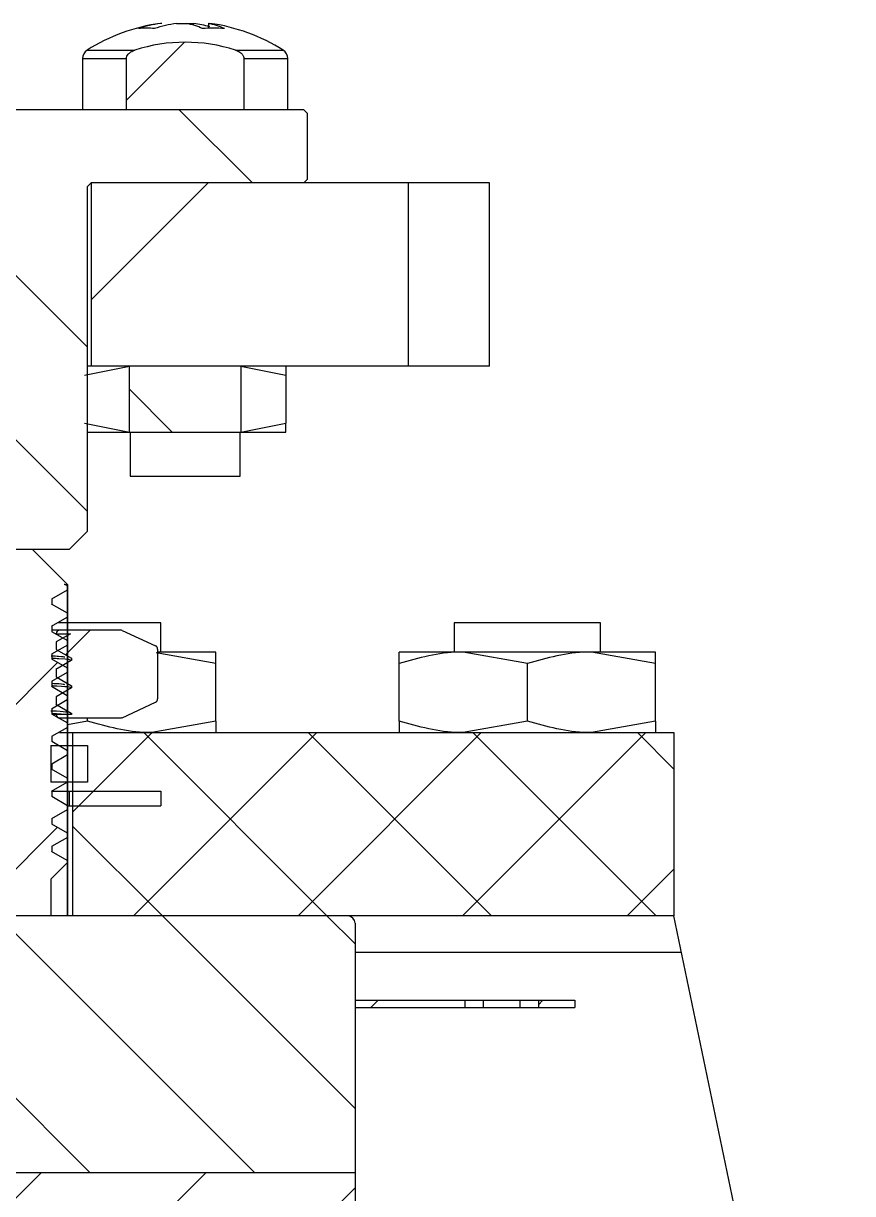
# Model space of a CAD drawing. Header units: millimetres. Extents: x 16604 to 36223, y 4309 to 8014.
# Drawn here: x 19410.66 to 19433.28, y 5137.41 to 5169.35 of the extents above; entities that cross this region are included whole.
import ezdxf

# ---------------------------------------------------------------- set-up
doc = ezdxf.new("R2010")
doc.units = ezdxf.units.MM
doc.layers.get('0').update_dxf_attribs({"lineweight": 35})
doc.layers.add('AM_8', color=1, linetype='Continuous', lineweight=35)
pattern_1 = [(45, (19173.8327, 5017.4174), (-2.245064, 2.245064), [])]
pattern_2 = [(135, (19173.8327, 5017.4174), (-2.245064, -2.245064), [])]

msp = doc.modelspace()

# ---------------------------------------------------------------- hatches: boundary and pattern name
at = {"linetype": 'Continuous', "lineweight": 18}
h = msp.add_hatch(dxfattribs=at)
h.set_pattern_fill('ANSI31', style=0)
h.set_pattern_definition(pattern_1)
edge = h.paths.add_edge_path(flags=0)
edge.add_line((19413.471, 5168.39), (19413.471, 5166.993))
edge.add_line((19413.471, 5166.993), (19416.674, 5166.993))
edge.add_line((19416.674, 5166.993), (19416.674, 5168.39))
edge.add_spline(control_points=[(19416.674, 5168.39), (19416.674, 5168.407), (19416.671, 5168.424), (19416.665, 5168.441), (19416.657, 5168.466), (19416.642, 5168.489), (19416.625, 5168.509), (19416.607, 5168.529), (19416.587, 5168.546), (19416.565, 5168.56), (19416.528, 5168.585), (19416.485, 5168.604), (19416.443, 5168.618)], knot_values=[0, 0, 0, 0, 0.000052, 0.000052, 0.000052, 0.000132, 0.000132, 0.000132, 0.000211, 0.000211, 0.000211, 0.000347, 0.000347, 0.000347, 0.000347], weights=[1, 1, 1, 1, 1, 1, 1, 1, 1, 1, 1, 1, 1], degree=3, periodic=0)
edge.add_arc((19415.072, 5164.393), 4.441, 72.0284, 107.9716)
edge.add_spline(control_points=[(19413.702, 5168.618), (19413.663, 5168.605), (19413.625, 5168.589), (19413.59, 5168.567), (19413.563, 5168.55), (19413.537, 5168.529), (19413.516, 5168.505), (19413.503, 5168.489), (19413.491, 5168.471), (19413.483, 5168.451), (19413.475, 5168.432), (19413.471, 5168.411), (19413.471, 5168.39)], knot_values=[0.000001, 0.000001, 0.000001, 0.000001, 0.000123, 0.000123, 0.000123, 0.00022, 0.00022, 0.00022, 0.000283, 0.000283, 0.000283, 0.000346, 0.000346, 0.000346, 0.000346], weights=[1, 1, 1, 1, 1, 1, 1, 1, 1, 1, 1, 1, 1], degree=3, periodic=0)
h = msp.add_hatch(dxfattribs=at)
h.set_pattern_fill('ANSI32', angle=90, style=0)
h.set_pattern_definition([(135, (19173.833, 5017.417), (-6.7352, -6.7352), []), (135, (19173.833, 5021.9075), (-6.7352, -6.7352), [])])
h.paths.add_polyline_path([(19411.909, 5154.993), (19412.409, 5155.493), (19412.409, 5164.893), (19412.509, 5164.993), (19418.309, 5164.993), (19418.409, 5165.093), (19418.409, 5166.893), (19418.309, 5166.993), (19410.409, 5166.993), (19410.409, 5154.993)], flags=0)
h = msp.add_hatch(dxfattribs=at)
h.set_pattern_fill('ANSI34', style=0)
h.set_pattern_definition([(45, (19173.833, 5017.417), (-13.4704, 13.4704), []), (45, (19178.323, 5017.417), (-13.4704, 13.4704), []), (45, (19182.813, 5017.417), (-13.4704, 13.4704), []), (45, (19187.303, 5017.417), (-13.4704, 13.4704), [])])
h.paths.add_polyline_path([(19421.158, 5159.993), (19421.158, 5164.993), (19412.509, 5164.993), (19412.509, 5159.993)], flags=0)
h = msp.add_hatch(dxfattribs=at)
h.set_pattern_fill('ANSI31', angle=90, style=0)
h.set_pattern_definition(pattern_2)
edge = h.paths.add_edge_path(flags=0)
edge.add_line((19416.594, 5158.196), (19416.594, 5159.99))
edge.add_spline(control_points=[(19416.594, 5159.99), (19416.591, 5159.991), (19416.588, 5159.992), (19416.585, 5159.993)], knot_values=[0.002922, 0.002922, 0.002922, 0.002922, 0.002932, 0.002932, 0.002932, 0.002932], weights=[1, 1, 1, 1], degree=3, periodic=0)
edge.add_line((19416.585, 5159.993), (19413.56, 5159.993))
edge.add_spline(control_points=[(19413.56, 5159.993), (19413.556, 5159.992), (19413.553, 5159.991), (19413.55, 5159.99)], knot_values=[0.001619, 0.001619, 0.001619, 0.001619, 0.001629, 0.001629, 0.001629, 0.001629], weights=[1, 1, 1, 1], degree=3, periodic=0)
edge.add_line((19413.55, 5159.99), (19413.55, 5158.196))
edge.add_spline(control_points=[(19413.55, 5158.196), (19413.553, 5158.195), (19413.556, 5158.194), (19413.56, 5158.193)], knot_values=[0.002935, 0.002935, 0.002935, 0.002935, 0.002945, 0.002945, 0.002945, 0.002945], weights=[1, 1, 1, 1], degree=3, periodic=0)
edge.add_line((19413.56, 5158.193), (19416.585, 5158.193))
edge.add_spline(control_points=[(19416.585, 5158.193), (19416.588, 5158.194), (19416.591, 5158.195), (19416.594, 5158.196)], knot_values=[0.001608, 0.001608, 0.001608, 0.001608, 0.001618, 0.001618, 0.001618, 0.001618], weights=[1, 1, 1, 1], degree=3, periodic=0)
h = msp.add_hatch(dxfattribs=at)
h.set_pattern_fill('ANSI31', style=0)
h.set_pattern_definition(pattern_1)
edge = h.paths.add_edge_path(flags=0)
edge.add_line((19402.955, 5154.039), (19403.355, 5154.039))
edge.add_spline(control_points=[(19403.355, 5154.039), (19403.365, 5154.033), (19403.376, 5154.027), (19403.386, 5154.021)], knot_values=[0, 0, 0, 0, 0.003617, 0.003617, 0.003617, 0.003617], weights=[1, 1, 1, 1], degree=3, periodic=0)
edge.add_line((19403.386, 5154.021), (19403.385, 5153.873))
edge.add_spline(control_points=[(19403.385, 5153.873), (19403.35, 5153.849), (19403.309, 5153.826), (19403.269, 5153.802), (19403.228, 5153.779), (19403.187, 5153.755), (19403.146, 5153.731), (19403.085, 5153.696), (19403.023, 5153.66), (19402.962, 5153.625)], knot_values=[0, 0, 0, 0, 0.000141, 0.000141, 0.000141, 0.000283, 0.000283, 0.000283, 0.000496, 0.000496, 0.000496, 0.000496], weights=[1, 1, 1, 1, 1, 1, 1, 1, 1, 1], degree=3, periodic=0)
edge.add_line((19402.962, 5153.625), (19402.955, 5153.519))
edge.add_spline(control_points=[(19402.955, 5153.519), (19403.105, 5153.437), (19403.248, 5153.354), (19403.392, 5153.271)], knot_values=[0, 0, 0, 0, 0.049681, 0.049681, 0.049681, 0.049681], weights=[1, 1, 1, 1], degree=3, periodic=0)
edge.add_line((19403.392, 5153.271), (19403.385, 5153.123))
edge.add_spline(control_points=[(19403.385, 5153.123), (19403.343, 5153.1), (19403.302, 5153.076), (19403.261, 5153.052), (19403.221, 5153.029), (19403.18, 5153.005), (19403.139, 5152.982), (19403.077, 5152.946), (19403.015, 5152.91), (19402.953, 5152.875)], knot_values=[0, 0, 0, 0, 0.000141, 0.000141, 0.000141, 0.000283, 0.000283, 0.000283, 0.000497, 0.000497, 0.000497, 0.000497], weights=[1, 1, 1, 1, 1, 1, 1, 1, 1, 1], degree=3, periodic=0)
edge.add_line((19402.953, 5152.875), (19402.955, 5152.769))
edge.add_spline(control_points=[(19402.955, 5152.769), (19403.098, 5152.687), (19403.241, 5152.604), (19403.385, 5152.521)], knot_values=[0, 0, 0, 0, 0.049681, 0.049681, 0.049681, 0.049681], weights=[1, 1, 1, 1], degree=3, periodic=0)
edge.add_line((19403.385, 5152.521), (19403.385, 5152.373))
edge.add_spline(control_points=[(19403.385, 5152.373), (19403.237, 5152.29), (19403.094, 5152.207), (19402.95, 5152.125)], knot_values=[0, 0, 0, 0, 0.049681, 0.049681, 0.049681, 0.049681], weights=[1, 1, 1, 1], degree=3, periodic=0)
edge.add_line((19402.95, 5152.125), (19402.955, 5152.019))
edge.add_spline(control_points=[(19402.955, 5152.019), (19403.093, 5151.936), (19403.236, 5151.854), (19403.38, 5151.771)], knot_values=[0, 0, 0, 0, 0.049681, 0.049681, 0.049681, 0.049681], weights=[1, 1, 1, 1], degree=3, periodic=0)
edge.add_line((19403.38, 5151.771), (19403.385, 5151.623))
edge.add_spline(control_points=[(19403.385, 5151.623), (19403.248, 5151.54), (19403.105, 5151.457), (19402.962, 5151.375)], knot_values=[0, 0, 0, 0, 0.049681, 0.049681, 0.049681, 0.049681], weights=[1, 1, 1, 1], degree=3, periodic=0)
edge.add_line((19402.962, 5151.375), (19402.955, 5151.269))
edge.add_spline(control_points=[(19402.955, 5151.269), (19403.104, 5151.186), (19403.248, 5151.104), (19403.391, 5151.021)], knot_values=[0, 0, 0, 0, 0.049681, 0.049681, 0.049681, 0.049681], weights=[1, 1, 1, 1], degree=3, periodic=0)
edge.add_line((19403.391, 5151.021), (19403.385, 5150.873))
edge.add_spline(control_points=[(19403.385, 5150.873), (19403.243, 5150.79), (19403.099, 5150.708), (19402.956, 5150.625)], knot_values=[0, 0, 0, 0, 0.049681, 0.049681, 0.049681, 0.049681], weights=[1, 1, 1, 1], degree=3, periodic=0)
edge.add_line((19402.956, 5150.625), (19402.955, 5150.519))
edge.add_spline(control_points=[(19402.955, 5150.519), (19403.1, 5150.437), (19403.244, 5150.354), (19403.387, 5150.271)], knot_values=[0, 0, 0, 0, 0.049681, 0.049681, 0.049681, 0.049681], weights=[1, 1, 1, 1], degree=3, periodic=0)
edge.add_line((19403.387, 5150.271), (19403.385, 5150.123))
edge.add_spline(control_points=[(19403.385, 5150.123), (19403.236, 5150.04), (19403.092, 5149.957), (19402.948, 5149.875)], knot_values=[0, 0, 0, 0, 0.049681, 0.049681, 0.049681, 0.049681], weights=[1, 1, 1, 1], degree=3, periodic=0)
edge.add_line((19402.948, 5149.875), (19402.955, 5149.769))
edge.add_spline(control_points=[(19402.955, 5149.769), (19403.092, 5149.687), (19403.235, 5149.604), (19403.379, 5149.521)], knot_values=[0, 0, 0, 0, 0.049681, 0.049681, 0.049681, 0.049681], weights=[1, 1, 1, 1], degree=3, periodic=0)
edge.add_line((19403.379, 5149.521), (19403.385, 5149.373))
edge.add_spline(control_points=[(19403.385, 5149.373), (19403.247, 5149.29), (19403.103, 5149.207), (19402.96, 5149.125)], knot_values=[0, 0, 0, 0, 0.049681, 0.049681, 0.049681, 0.049681], weights=[1, 1, 1, 1], degree=3, periodic=0)
edge.add_line((19402.96, 5149.125), (19402.955, 5149.019))
edge.add_spline(control_points=[(19402.955, 5149.019), (19403.103, 5148.936), (19403.246, 5148.854), (19403.389, 5148.771)], knot_values=[0, 0, 0, 0, 0.049681, 0.049681, 0.049681, 0.049681], weights=[1, 1, 1, 1], degree=3, periodic=0)
edge.add_line((19403.389, 5148.771), (19403.385, 5148.623))
edge.add_spline(control_points=[(19403.385, 5148.623), (19403.245, 5148.54), (19403.102, 5148.458), (19402.959, 5148.375)], knot_values=[0, 0, 0, 0, 0.049681, 0.049681, 0.049681, 0.049681], weights=[1, 1, 1, 1], degree=3, periodic=0)
edge.add_line((19402.959, 5148.375), (19402.955, 5148.269))
edge.add_spline(control_points=[(19402.955, 5148.269), (19403.103, 5148.187), (19403.246, 5148.104), (19403.389, 5148.021)], knot_values=[0, 0, 0, 0, 0.049681, 0.049681, 0.049681, 0.049681], weights=[1, 1, 1, 1], degree=3, periodic=0)
edge.add_line((19403.389, 5148.021), (19403.385, 5147.873))
edge.add_spline(control_points=[(19403.385, 5147.873), (19403.235, 5147.79), (19403.091, 5147.707), (19402.948, 5147.625)], knot_values=[0, 0, 0, 0, 0.049681, 0.049681, 0.049681, 0.049681], weights=[1, 1, 1, 1], degree=3, periodic=0)
edge.add_line((19402.948, 5147.625), (19402.955, 5147.519))
edge.add_spline(control_points=[(19402.955, 5147.519), (19403.092, 5147.437), (19403.235, 5147.354), (19403.379, 5147.271)], knot_values=[0, 0, 0, 0, 0.049681, 0.049681, 0.049681, 0.049681], weights=[1, 1, 1, 1], degree=3, periodic=0)
edge.add_line((19403.379, 5147.271), (19403.385, 5147.123))
edge.add_spline(control_points=[(19403.385, 5147.123), (19403.245, 5147.04), (19403.102, 5146.957), (19402.958, 5146.875)], knot_values=[0, 0, 0, 0, 0.049681, 0.049681, 0.049681, 0.049681], weights=[1, 1, 1, 1], degree=3, periodic=0)
edge.add_line((19402.958, 5146.875), (19402.955, 5146.77))
edge.add_spline(control_points=[(19402.955, 5146.77), (19403.101, 5146.686), (19403.244, 5146.604), (19403.388, 5146.521)], knot_values=[0, 0, 0, 0, 0.049681, 0.049681, 0.049681, 0.049681], weights=[1, 1, 1, 1], degree=3, periodic=0)
edge.add_line((19403.388, 5146.521), (19403.385, 5146.447))
edge.add_line((19403.385, 5146.447), (19402.955, 5146.447))
edge.add_line((19402.955, 5146.447), (19403.409, 5145.993))
edge.add_line((19403.409, 5145.993), (19403.409, 5144.993))
edge.add_line((19403.409, 5144.993), (19411.409, 5144.993))
edge.add_line((19411.409, 5144.993), (19411.409, 5145.993))
edge.add_line((19411.409, 5145.993), (19411.863, 5146.447))
edge.add_line((19411.863, 5146.447), (19411.863, 5146.5))
edge.add_spline(control_points=[(19411.863, 5146.5), (19411.712, 5146.582), (19411.569, 5146.665), (19411.426, 5146.748)], knot_values=[0, 0, 0, 0, 0.049681, 0.049681, 0.049681, 0.049681], weights=[1, 1, 1, 1], degree=3, periodic=0)
edge.add_line((19411.426, 5146.748), (19411.433, 5146.896))
edge.add_spline(control_points=[(19411.433, 5146.896), (19411.478, 5146.919), (19411.518, 5146.943), (19411.559, 5146.967), (19411.6, 5146.99), (19411.641, 5147.014), (19411.682, 5147.037), (19411.744, 5147.073), (19411.806, 5147.109), (19411.867, 5147.144)], knot_values=[0, 0, 0, 0, 0.000141, 0.000141, 0.000141, 0.000283, 0.000283, 0.000283, 0.000497, 0.000497, 0.000497, 0.000497], weights=[1, 1, 1, 1, 1, 1, 1, 1, 1, 1], degree=3, periodic=0)
edge.add_line((19411.867, 5147.144), (19411.863, 5147.25))
edge.add_spline(control_points=[(19411.863, 5147.25), (19411.723, 5147.332), (19411.579, 5147.415), (19411.436, 5147.498)], knot_values=[0, 0, 0, 0, 0.049681, 0.049681, 0.049681, 0.049681], weights=[1, 1, 1, 1], degree=3, periodic=0)
edge.add_line((19411.436, 5147.498), (19411.433, 5147.646))
edge.add_spline(control_points=[(19411.433, 5147.646), (19411.578, 5147.729), (19411.722, 5147.812), (19411.865, 5147.894)], knot_values=[0, 0, 0, 0, 0.049681, 0.049681, 0.049681, 0.049681], weights=[1, 1, 1, 1], degree=3, periodic=0)
edge.add_line((19411.865, 5147.894), (19411.863, 5148))
edge.add_spline(control_points=[(19411.863, 5148), (19411.723, 5148.083), (19411.579, 5148.165), (19411.436, 5148.248)], knot_values=[0, 0, 0, 0, 0.049681, 0.049681, 0.049681, 0.049681], weights=[1, 1, 1, 1], degree=3, periodic=0)
edge.add_line((19411.436, 5148.248), (19411.433, 5148.396))
edge.add_spline(control_points=[(19411.433, 5148.396), (19411.569, 5148.479), (19411.713, 5148.562), (19411.856, 5148.644)], knot_values=[0, 0, 0, 0, 0.049681, 0.049681, 0.049681, 0.049681], weights=[1, 1, 1, 1], degree=3, periodic=0)
edge.add_line((19411.856, 5148.644), (19411.863, 5148.75))
edge.add_spline(control_points=[(19411.863, 5148.75), (19411.713, 5148.832), (19411.569, 5148.915), (19411.426, 5148.998)], knot_values=[0, 0, 0, 0, 0.049681, 0.049681, 0.049681, 0.049681], weights=[1, 1, 1, 1], degree=3, periodic=0)
edge.add_line((19411.426, 5148.998), (19411.433, 5149.146))
edge.add_spline(control_points=[(19411.433, 5149.146), (19411.578, 5149.229), (19411.721, 5149.311), (19411.865, 5149.394)], knot_values=[0, 0, 0, 0, 0.049681, 0.049681, 0.049681, 0.049681], weights=[1, 1, 1, 1], degree=3, periodic=0)
edge.add_line((19411.865, 5149.394), (19411.863, 5149.5))
edge.add_spline(control_points=[(19411.863, 5149.5), (19411.823, 5149.523), (19411.782, 5149.547), (19411.741, 5149.57), (19411.701, 5149.594), (19411.66, 5149.617), (19411.619, 5149.641), (19411.557, 5149.677), (19411.495, 5149.712), (19411.434, 5149.748)], knot_values=[0, 0, 0, 0, 0.000141, 0.000141, 0.000141, 0.000283, 0.000283, 0.000283, 0.000497, 0.000497, 0.000497, 0.000497], weights=[1, 1, 1, 1, 1, 1, 1, 1, 1, 1], degree=3, periodic=0)
edge.add_line((19411.434, 5149.748), (19411.433, 5149.896))
edge.add_spline(control_points=[(19411.433, 5149.896), (19411.58, 5149.979), (19411.724, 5150.062), (19411.868, 5150.144)], knot_values=[0, 0, 0, 0, 0.049681, 0.049681, 0.049681, 0.049681], weights=[1, 1, 1, 1], degree=3, periodic=0)
edge.add_line((19411.868, 5150.144), (19411.863, 5150.25))
edge.add_spline(control_points=[(19411.863, 5150.25), (19411.725, 5150.333), (19411.581, 5150.415), (19411.438, 5150.498)], knot_values=[0, 0, 0, 0, 0.049681, 0.049681, 0.049681, 0.049681], weights=[1, 1, 1, 1], degree=3, periodic=0)
edge.add_line((19411.438, 5150.498), (19411.433, 5150.646))
edge.add_spline(control_points=[(19411.433, 5150.646), (19411.57, 5150.729), (19411.713, 5150.812), (19411.856, 5150.894)], knot_values=[0, 0, 0, 0, 0.049681, 0.049681, 0.049681, 0.049681], weights=[1, 1, 1, 1], degree=3, periodic=0)
edge.add_line((19411.856, 5150.894), (19411.863, 5151))
edge.add_spline(control_points=[(19411.863, 5151), (19411.713, 5151.083), (19411.57, 5151.165), (19411.427, 5151.248)], knot_values=[0, 0, 0, 0, 0.049681, 0.049681, 0.049681, 0.049681], weights=[1, 1, 1, 1], degree=3, periodic=0)
edge.add_line((19411.427, 5151.248), (19411.433, 5151.396))
edge.add_spline(control_points=[(19411.433, 5151.396), (19411.473, 5151.419), (19411.514, 5151.443), (19411.555, 5151.467), (19411.595, 5151.49), (19411.636, 5151.514), (19411.677, 5151.537), (19411.739, 5151.573), (19411.8, 5151.609), (19411.862, 5151.644)], knot_values=[0, 0, 0, 0, 0.000141, 0.000141, 0.000141, 0.000283, 0.000283, 0.000283, 0.000497, 0.000497, 0.000497, 0.000497], weights=[1, 1, 1, 1, 1, 1, 1, 1, 1, 1], degree=3, periodic=0)
edge.add_line((19411.862, 5151.644), (19411.863, 5151.75))
edge.add_spline(control_points=[(19411.863, 5151.75), (19411.718, 5151.832), (19411.575, 5151.915), (19411.431, 5151.998)], knot_values=[0, 0, 0, 0, 0.049681, 0.049681, 0.049681, 0.049681], weights=[1, 1, 1, 1], degree=3, periodic=0)
edge.add_line((19411.431, 5151.998), (19411.433, 5152.146))
edge.add_spline(control_points=[(19411.433, 5152.146), (19411.582, 5152.229), (19411.726, 5152.312), (19411.869, 5152.394)], knot_values=[0, 0, 0, 0, 0.049681, 0.049681, 0.049681, 0.049681], weights=[1, 1, 1, 1], degree=3, periodic=0)
edge.add_line((19411.869, 5152.394), (19411.863, 5152.5))
edge.add_spline(control_points=[(19411.863, 5152.5), (19411.726, 5152.583), (19411.583, 5152.665), (19411.439, 5152.748)], knot_values=[0, 0, 0, 0, 0.049681, 0.049681, 0.049681, 0.049681], weights=[1, 1, 1, 1], degree=3, periodic=0)
edge.add_line((19411.439, 5152.748), (19411.433, 5152.896))
edge.add_spline(control_points=[(19411.433, 5152.896), (19411.571, 5152.979), (19411.714, 5153.062), (19411.857, 5153.144)], knot_values=[0, 0, 0, 0, 0.049681, 0.049681, 0.049681, 0.049681], weights=[1, 1, 1, 1], degree=3, periodic=0)
edge.add_line((19411.857, 5153.144), (19411.863, 5153.25))
edge.add_spline(control_points=[(19411.863, 5153.25), (19411.715, 5153.333), (19411.572, 5153.415), (19411.428, 5153.498)], knot_values=[0, 0, 0, 0, 0.049681, 0.049681, 0.049681, 0.049681], weights=[1, 1, 1, 1], degree=3, periodic=0)
edge.add_line((19411.428, 5153.498), (19411.433, 5153.646))
edge.add_spline(control_points=[(19411.433, 5153.646), (19411.574, 5153.729), (19411.717, 5153.811), (19411.861, 5153.894)], knot_values=[0, 0, 0, 0, 0.049681, 0.049681, 0.049681, 0.049681], weights=[1, 1, 1, 1], degree=3, periodic=0)
edge.add_line((19411.861, 5153.894), (19411.863, 5154))
edge.add_spline(control_points=[(19411.863, 5154), (19411.838, 5154.013), (19411.815, 5154.026), (19411.792, 5154.039)], knot_values=[0, 0, 0, 0, 0.007878, 0.007878, 0.007878, 0.007878], weights=[1, 1, 1, 1], degree=3, periodic=0)
edge.add_line((19411.792, 5154.039), (19411.863, 5154.039))
edge.add_line((19411.863, 5154.039), (19410.909, 5154.993))
edge.add_line((19410.909, 5154.993), (19403.909, 5154.993))
edge.add_line((19403.909, 5154.993), (19402.955, 5154.039))
h = msp.add_hatch(dxfattribs=at)
h.set_pattern_fill('ANSI31', style=0)
h.set_pattern_definition(pattern_1)
edge = h.paths.add_edge_path(flags=0)
edge.add_line((19413.315, 5152.793), (19411.651, 5152.793))
edge.add_arc((19411.651, 5152.693), 0.1, 90, 180)
edge.add_line((19411.551, 5152.693), (19411.942, 5152.693))
edge.add_spline(control_points=[(19411.942, 5152.693), (19411.814, 5152.619), (19411.685, 5152.544), (19411.556, 5152.47)], knot_values=[0.003757, 0.003757, 0.003757, 0.003757, 0.048324, 0.048324, 0.048324, 0.048324], weights=[1, 1, 1, 1], degree=3, periodic=0)
edge.add_line((19411.556, 5152.47), (19411.551, 5152.266))
edge.add_spline(control_points=[(19411.551, 5152.266), (19411.689, 5152.185), (19411.829, 5152.105), (19411.968, 5152.024)], knot_values=[0, 0, 0, 0, 0.048324, 0.048324, 0.048324, 0.048324], weights=[1, 1, 1, 1], degree=3, periodic=0)
edge.add_line((19411.968, 5152.024), (19411.969, 5151.962))
edge.add_spline(control_points=[(19411.969, 5151.962), (19411.825, 5151.881), (19411.685, 5151.801), (19411.546, 5151.72)], knot_values=[0, 0, 0, 0, 0.048324, 0.048324, 0.048324, 0.048324], weights=[1, 1, 1, 1], degree=3, periodic=0)
edge.add_line((19411.546, 5151.72), (19411.551, 5151.516))
edge.add_spline(control_points=[(19411.551, 5151.516), (19411.691, 5151.435), (19411.831, 5151.355), (19411.97, 5151.274)], knot_values=[0, 0, 0, 0, 0.048324, 0.048324, 0.048324, 0.048324], weights=[1, 1, 1, 1], degree=3, periodic=0)
edge.add_line((19411.97, 5151.274), (19411.969, 5151.212))
edge.add_spline(control_points=[(19411.969, 5151.212), (19411.831, 5151.131), (19411.692, 5151.051), (19411.552, 5150.97)], knot_values=[0, 0, 0, 0, 0.048324, 0.048324, 0.048324, 0.048324], weights=[1, 1, 1, 1], degree=3, periodic=0)
edge.add_line((19411.552, 5150.97), (19411.551, 5150.766))
edge.add_spline(control_points=[(19411.551, 5150.766), (19411.687, 5150.685), (19411.826, 5150.605), (19411.966, 5150.524)], knot_values=[0, 0, 0, 0, 0.048324, 0.048324, 0.048324, 0.048324], weights=[1, 1, 1, 1], degree=3, periodic=0)
edge.add_line((19411.966, 5150.524), (19411.969, 5150.493))
edge.add_line((19411.969, 5150.493), (19411.551, 5150.493))
edge.add_arc((19411.651, 5150.493), 0.1, 180, 270)
edge.add_line((19411.651, 5150.393), (19413.315, 5150.393))
edge.add_arc((19413.315, 5150.493), 0.1, 270, 295)
edge.add_line((19413.357, 5150.402), (19414.264, 5150.825))
edge.add_arc((19414.222, 5150.916), 0.1, 295, 360)
edge.add_line((19414.322, 5150.916), (19414.322, 5152.27))
edge.add_arc((19414.222, 5152.27), 0.1, 0, 65)
edge.add_line((19414.264, 5152.361), (19413.357, 5152.784))
edge.add_arc((19413.315, 5152.693), 0.1, 65, 90)
h = msp.add_hatch(dxfattribs=at)
h.set_pattern_fill('ANSI37', style=0)
h.set_pattern_definition([(45, (19173.8327, 5017.4174), (-2.245064, 2.245064), []), (135, (19173.8327, 5017.4174), (-2.245064, -2.245064), [])])
h.paths.add_polyline_path([(19412.009, 5149.993), (19412.009, 5144.993), (19428.409, 5144.993), (19428.409, 5149.993)], flags=0)
h = msp.add_hatch(dxfattribs=at)
h.set_pattern_fill('ANSI31', angle=90, style=0)
h.set_pattern_definition(pattern_2)
edge = h.paths.add_edge_path(flags=0)
edge.add_line((19396.109, 5144.993), (19396.109, 5137.993))
edge.add_line((19396.109, 5137.993), (19419.709, 5137.993))
edge.add_line((19419.709, 5137.993), (19419.709, 5144.793))
edge.add_arc((19419.509, 5144.793), 0.2, 0, 90)
edge.add_line((19419.509, 5144.993), (19396.109, 5144.993))
h = msp.add_hatch(dxfattribs=at)
h.set_pattern_fill('ANSI31', style=0)
h.set_pattern_definition(pattern_1)
h.paths.add_polyline_path([(19422.709, 5142.693), (19419.709, 5142.693), (19419.709, 5142.493), (19422.709, 5142.493)], flags=0)
h = msp.add_hatch(dxfattribs=at)
h.set_pattern_fill('ANSI31', style=0)
h.set_pattern_definition(pattern_1)
h.paths.add_polyline_path([(19425.709, 5142.493), (19425.709, 5142.693), (19424.709, 5142.693), (19424.709, 5142.493)], flags=0)
h = msp.add_hatch(dxfattribs=at)
h.set_pattern_fill('ANSI31', style=0)
h.set_pattern_definition(pattern_1)
edge = h.paths.add_edge_path(flags=0)
edge.add_line((19417.511, 5131.093), (19417.737, 5131.093))
edge.add_line((19417.737, 5131.093), (19417.737, 5130.993))
edge.add_line((19417.737, 5130.993), (19417.982, 5130.993))
edge.add_line((19417.982, 5130.993), (19417.982, 5131.093))
edge.add_line((19417.982, 5131.093), (19418.159, 5131.093))
edge.add_line((19418.159, 5131.093), (19418.159, 5130.993))
edge.add_line((19418.159, 5130.993), (19419.209, 5130.993))
edge.add_arc((19419.209, 5131.493), 0.5, 270, 360)
edge.add_line((19419.709, 5131.493), (19419.709, 5137.993))
edge.add_line((19419.709, 5137.993), (19395.109, 5137.993))
edge.add_line((19395.109, 5137.993), (19395.109, 5131.493))
edge.add_arc((19395.609, 5131.493), 0.5, 180, 270)
edge.add_line((19395.609, 5130.993), (19402.483, 5130.993))
edge.add_line((19402.483, 5130.993), (19402.483, 5131.093))
edge.add_line((19402.483, 5131.093), (19402.81, 5131.093))
edge.add_line((19402.81, 5131.093), (19402.81, 5130.993))
edge.add_line((19402.81, 5130.993), (19407.382, 5130.993))
edge.add_line((19407.382, 5130.993), (19407.382, 5131.093))
edge.add_line((19407.382, 5131.093), (19407.801, 5131.093))
edge.add_line((19407.801, 5131.093), (19407.801, 5130.993))
edge.add_line((19407.801, 5130.993), (19408.098, 5130.993))
edge.add_line((19408.098, 5130.993), (19408.098, 5131.093))
edge.add_line((19408.098, 5131.093), (19408.373, 5131.093))
edge.add_line((19408.373, 5131.093), (19408.373, 5130.993))
edge.add_line((19408.373, 5130.993), (19416.653, 5130.993))
edge.add_line((19416.653, 5130.993), (19416.653, 5131.093))
edge.add_line((19416.653, 5131.093), (19416.806, 5131.093))
edge.add_line((19416.806, 5131.093), (19416.806, 5130.993))
edge.add_line((19416.806, 5130.993), (19417.511, 5130.993))
edge.add_line((19417.511, 5130.993), (19417.511, 5131.093))

# ---------------------------------------------------------------- linework, layer by layer
at = {"color": 7, "linetype": 'Continuous', "lineweight": 25}
for p, q in [((19414.439, 5169.347), (19414.397, 5169.347)), ((19414.837, 5169.347), (19415.308, 5169.347)), ((19415.705, 5169.347), (19415.698, 5169.205)), ((19415.705, 5169.347), (19415.747, 5169.347)), ((19412.272, 5168.39), (19412.272, 5166.993)), ((19413.471, 5166.993), (19413.471, 5168.39)), ((19416.674, 5168.39), (19416.674, 5166.993)), ((19417.872, 5166.993), (19417.872, 5168.39)), ((19418.309, 5166.993), (19396.509, 5166.993)), ((19418.309, 5166.993), (19418.409, 5166.893)), ((19418.409, 5165.093), (19418.409, 5166.893)), ((19418.409, 5165.093), (19418.309, 5164.993)), ((19412.409, 5164.893), (19412.509, 5164.993)), ((19412.409, 5155.493), (19412.409, 5164.893)), ((19412.509, 5164.993), (19412.509, 5159.993)), ((19423.377, 5164.993), (19412.509, 5164.993)), ((19421.158, 5164.993), (19421.158, 5159.993)), ((19423.377, 5159.993), (19423.377, 5164.993)), ((19412.322, 5159.747), (19413.55, 5159.99)), ((19423.377, 5159.993), (19412.409, 5159.993)), ((19413.56, 5159.993), (19413.55, 5159.99)), ((19413.55, 5158.196), (19413.55, 5159.99)), ((19416.594, 5159.99), (19416.585, 5159.993)), ((19416.594, 5159.99), (19416.594, 5158.196)), ((19416.594, 5159.99), (19417.822, 5159.747)), ((19417.822, 5159.747), (19417.822, 5158.439)), ((19412.322, 5158.439), (19413.55, 5158.196)), ((19416.594, 5158.196), (19417.822, 5158.439)), ((19412.409, 5158.193), (19417.822, 5158.193)), ((19413.56, 5158.193), (19413.55, 5158.196)), ((19413.572, 5158.193), (19413.572, 5156.993)), ((19416.572, 5156.993), (19416.572, 5158.193)), ((19416.594, 5158.196), (19416.585, 5158.193)), ((19413.572, 5156.993), (19416.572, 5156.993)), ((19412.409, 5155.493), (19411.909, 5154.993)), ((19411.909, 5154.993), (19402.909, 5154.993)), ((19410.909, 5154.993), (19411.863, 5154.039)), ((19411.431, 5153.646), (19411.861, 5153.894)), ((19411.792, 5154.039), (19411.769, 5154.039)), ((19411.792, 5154.039), (19411.863, 5154.039)), ((19411.861, 5154), (19411.792, 5154.039)), ((19411.863, 5154), (19411.863, 5153.894)), ((19411.433, 5153.646), (19411.433, 5153.498)), ((19411.858, 5153.25), (19411.428, 5153.498)), ((19411.428, 5152.896), (19411.857, 5153.144)), ((19414.409, 5152.993), (19411.592, 5152.993)), ((19411.863, 5153.25), (19411.863, 5153.144)), ((19414.409, 5152.193), (19414.409, 5152.993)), ((19422.409, 5152.993), (19422.409, 5152.193)), ((19426.409, 5152.993), (19422.409, 5152.993)), ((19426.409, 5152.193), (19426.409, 5152.993)), ((19411.433, 5152.896), (19411.433, 5152.747)), ((19413.315, 5152.793), (19411.433, 5152.793)), ((19411.87, 5152.5), (19411.439, 5152.748)), ((19411.534, 5152.693), (19411.942, 5152.693)), ((19411.942, 5152.693), (19411.556, 5152.47)), ((19413.357, 5152.784), (19414.264, 5152.361)), ((19411.439, 5152.146), (19411.869, 5152.394)), ((19411.551, 5152.47), (19411.551, 5152.266)), ((19411.863, 5152.5), (19411.863, 5152.393)), ((19411.861, 5151.75), (19411.431, 5151.998)), ((19411.433, 5152.146), (19411.433, 5151.998)), ((19411.55, 5152.266), (19411.968, 5152.024)), ((19411.969, 5152.024), (19411.969, 5151.962)), ((19415.909, 5151.88), (19414.282, 5152.171)), ((19414.322, 5152.27), (19414.322, 5150.916)), ((19415.909, 5152.193), (19414.322, 5152.193)), ((19427.909, 5152.193), (19420.909, 5152.193)), ((19424.409, 5151.88), (19422.659, 5152.193)), ((19427.909, 5151.88), (19426.159, 5152.193)), ((19411.964, 5151.962), (19411.546, 5151.72)), ((19411.551, 5151.72), (19411.551, 5151.516)), ((19411.863, 5151.75), (19411.863, 5151.644)), ((19415.909, 5150.306), (19415.909, 5151.88)), ((19420.909, 5150.306), (19420.909, 5151.88)), ((19424.409, 5150.306), (19424.409, 5151.88)), ((19427.909, 5150.306), (19427.909, 5151.88)), ((19411.432, 5151.396), (19411.862, 5151.644)), ((19411.433, 5151.396), (19411.433, 5151.248)), ((19411.552, 5151.516), (19411.97, 5151.274)), ((19411.857, 5151), (19411.427, 5151.248)), ((19411.971, 5151.212), (19411.552, 5150.97)), ((19411.969, 5151.274), (19411.969, 5151.212)), ((19411.427, 5150.646), (19411.856, 5150.894)), ((19411.547, 5150.766), (19411.966, 5150.524)), ((19411.551, 5150.97), (19411.551, 5150.766)), ((19411.863, 5151), (19411.863, 5150.894)), ((19413.357, 5150.402), (19414.264, 5150.825)), ((19411.433, 5150.646), (19411.433, 5150.498)), ((19411.813, 5150.493), (19411.433, 5150.517)), ((19411.868, 5150.25), (19411.438, 5150.498)), ((19411.969, 5150.493), (19411.471, 5150.493)), ((19411.615, 5150.393), (19413.315, 5150.393)), ((19411.969, 5150.524), (19411.969, 5150.493)), ((19412.409, 5150.306), (19412.409, 5150.393)), ((19411.437, 5149.896), (19411.868, 5150.144)), ((19412.409, 5150.306), (19411.861, 5150.208)), ((19411.863, 5150.25), (19411.863, 5150.144)), ((19415.909, 5150.306), (19414.159, 5149.993)), ((19424.409, 5150.306), (19422.659, 5149.993)), ((19427.909, 5150.306), (19426.159, 5149.993)), ((19411.433, 5149.896), (19411.433, 5149.748)), ((19411.864, 5149.5), (19411.434, 5149.748)), ((19411.648, 5149.993), (19428.409, 5149.993)), ((19412.009, 5144.993), (19412.009, 5149.993)), ((19428.409, 5149.993), (19428.409, 5144.993)), ((19411.409, 5149.643), (19411.409, 5148.643)), ((19411.409, 5149.643), (19412.408, 5149.643)), ((19411.863, 5149.5), (19411.863, 5149.394)), ((19412.409, 5149.643), (19412.409, 5148.643)), ((19411.433, 5149.146), (19411.433, 5148.998)), ((19411.434, 5149.146), (19411.865, 5149.394)), ((19411.856, 5148.75), (19411.426, 5148.998)), ((19412.408, 5148.643), (19411.409, 5148.643)), ((19411.426, 5148.396), (19411.856, 5148.644)), ((19411.863, 5148.75), (19411.863, 5148.644)), ((19411.433, 5148.396), (19411.433, 5148.248)), ((19411.433, 5148.393), (19414.409, 5148.393)), ((19411.866, 5148), (19411.436, 5148.248)), ((19411.909, 5148.393), (19411.909, 5147.993)), ((19414.409, 5148.393), (19414.409, 5147.993)), ((19411.435, 5147.646), (19411.865, 5147.894)), ((19411.863, 5148), (19411.863, 5147.895)), ((19411.863, 5147.993), (19414.409, 5147.993)), ((19411.433, 5147.646), (19411.433, 5147.498)), ((19411.866, 5147.25), (19411.436, 5147.498)), ((19411.863, 5147.25), (19411.863, 5147.144)), ((19411.433, 5146.896), (19411.433, 5146.748)), ((19411.437, 5146.896), (19411.867, 5147.144)), ((19411.855, 5146.5), (19411.426, 5146.748)), ((19411.863, 5146.447), (19411.409, 5145.993)), ((19411.858, 5146.504), (19411.863, 5146.5)), ((19411.863, 5146.5), (19411.863, 5146.447)), ((19411.409, 5145.993), (19411.409, 5144.993)), ((19428.409, 5144.993), (19386.909, 5144.993)), ((19433.284, 5121.595), (19428.409, 5144.993)), ((19419.709, 5144.793), (19419.709, 5131.493)), ((19419.709, 5142.693), (19425.709, 5142.693)), ((19419.709, 5142.493), (19425.709, 5142.493)), ((19422.709, 5142.493), (19422.709, 5142.693)), ((19423.209, 5142.493), (19423.209, 5142.693)), ((19424.209, 5142.493), (19424.209, 5142.693)), ((19424.709, 5142.693), (19424.709, 5142.493)), ((19425.709, 5142.693), (19425.709, 5142.493)), ((19395.109, 5137.993), (19419.709, 5137.993))]:
    msp.add_line(p, q, dxfattribs=at)
at = {"color": 8, "linetype": 'Continuous', "lineweight": 25}
for p, q in [((19412.398, 5168.618), (19413.702, 5168.618)), ((19416.443, 5168.618), (19417.747, 5168.618)), ((19412.272, 5168.39), (19413.471, 5168.39)), ((19416.674, 5168.39), (19417.872, 5168.39)), ((19428.617, 5143.993), (19419.709, 5143.993))]:
    msp.add_line(p, q, dxfattribs=at)
at = {"color": 7, "linetype": 'Continuous', "lineweight": 25}
for centre, radius, start, end in [((19415.072, 5164.393), 5, 97.7606, 122.336), ((19414.867, 5166.049), 3.331, 98.0917, 108.6672), ((19415.305, 5166.049), 3.331, 98.0917, 108.6672), ((19414.739, 5167.453), 1.93, 65.2144, 78.9556), ((19414.843, 5166.069), 3.311, 74.2555, 81.9263), ((19415.335, 5167.453), 1.93, 65.2144, 78.9556), ((19415.072, 5164.393), 5, 57.664, 82.2394), ((19414.02, 5167.29), 1.928, 83.4681, 96.5319), ((19415.846, 5165.662), 3.556, 85.192, 94.808), ((19412.542, 5168.39), 0.27, 122.336, 180), ((19415.072, 5164.393), 4.441, 72.0284, 107.9716), ((19417.602, 5168.39), 0.27, 0, 57.664), ((19411.651, 5152.693), 0.1, 90, 180), ((19413.315, 5152.693), 0.1, 65, 90), ((19414.222, 5152.27), 0.1, 0, 65), ((19414.222, 5150.916), 0.1, 295, 0), ((19411.651, 5150.493), 0.1, 180, 270), ((19413.315, 5150.493), 0.1, 270, 295), ((19419.509, 5144.793), 0.2, 0, 90)]:
    msp.add_arc(centre, radius, start, end, dxfattribs=at)
for points, knots in [([(19413.471, 5168.39), (19413.473, 5168.411), (19413.478, 5168.453), (19413.521, 5168.516), (19413.595, 5168.577), (19413.663, 5168.603), (19413.702, 5168.618)], [0, 0, 0, 0, 0.182735, 0.36471, 0.644392, 1, 1, 1, 1]), ([(19416.443, 5168.618), (19416.485, 5168.601), (19416.552, 5168.575), (19416.628, 5168.511), (19416.668, 5168.451), (19416.672, 5168.407), (19416.674, 5168.39)], [0, 0, 0, 0, 0.392259, 0.620058, 0.85012, 1, 1, 1, 1]), ([(19417.822, 5159.993), (19417.822, 5159.989), (19417.822, 5159.976), (19417.822, 5159.844), (19417.822, 5159.747)], [0, 0, 0, 0, 0.268634, 1, 1, 1, 1]), ([(19417.822, 5158.193), (19417.822, 5158.197), (19417.822, 5158.21), (19417.822, 5158.342), (19417.822, 5158.439)], [0, 0, 0, 0, 0.268634, 1, 1, 1, 1]), ([(19411.837, 5154.005), (19411.848, 5154.004), (19411.865, 5154.002), (19411.863, 5154), (19411.863, 5154)], [0, 0, 0, 0, 0.695674, 1, 1, 1, 1]), ([(19411.79, 5152.049), (19411.77, 5152.056), (19411.741, 5152.067), (19411.49, 5152.078), (19411.415, 5152.081)], [0, 0, 0, 0, 0.699903, 1, 1, 1, 1]), ([(19411.969, 5151.962), (19411.943, 5151.977), (19411.912, 5151.996), (19411.499, 5152.015), (19411.433, 5152.018)], [0, 0, 0, 0, 0.838438, 1, 1, 1, 1]), ([(19415.909, 5151.88), (19415.909, 5151.928), (19415.909, 5152.111), (19415.909, 5152.158), (19415.909, 5152.193)], [0, 0, 0, 0, 0.257551, 1, 1, 1, 1]), ([(19422.659, 5152.193), (19422.617, 5152.193), (19422.027, 5152.188), (19421.447, 5152.029), (19420.909, 5151.88)], [0, 0, 0, 0, 0.070174, 1, 1, 1, 1]), ([(19420.909, 5151.88), (19420.909, 5151.928), (19420.909, 5152.111), (19420.909, 5152.158), (19420.909, 5152.193)], [0, 0, 0, 0, 0.257551, 1, 1, 1, 1]), ([(19426.159, 5152.193), (19426.117, 5152.193), (19425.527, 5152.188), (19424.947, 5152.029), (19424.409, 5151.88)], [0, 0, 0, 0, 0.070174, 1, 1, 1, 1]), ([(19427.909, 5151.88), (19427.909, 5151.928), (19427.909, 5152.111), (19427.909, 5152.158), (19427.909, 5152.193)], [0, 0, 0, 0, 0.257551, 1, 1, 1, 1]), ([(19411.785, 5151.299), (19411.767, 5151.306), (19411.741, 5151.317), (19411.503, 5151.327), (19411.435, 5151.33)], [0, 0, 0, 0, 0.71214, 1, 1, 1, 1]), ([(19411.969, 5151.212), (19411.954, 5151.218), (19411.916, 5151.235), (19411.742, 5151.254), (19411.498, 5151.265), (19411.458, 5151.267)], [0, 0, 0, 0, 0.3619038, 0.8954343, 1, 1, 1, 1]), ([(19411.867, 5150.549), (19411.792, 5150.558), (19411.695, 5150.569), (19411.463, 5150.58), (19411.409, 5150.583)], [0, 0, 0, 0, 0.768709, 1, 1, 1, 1]), ([(19414.159, 5149.993), (19414.117, 5149.993), (19413.527, 5149.998), (19412.947, 5150.157), (19412.409, 5150.306)], [0, 0, 0, 0, 0.070174, 1, 1, 1, 1]), ([(19415.909, 5150.306), (19415.909, 5150.258), (19415.909, 5150.075), (19415.909, 5150.028), (19415.909, 5149.993)], [0, 0, 0, 0, 0.257551, 1, 1, 1, 1]), ([(19422.659, 5149.993), (19422.617, 5149.993), (19422.027, 5149.998), (19421.447, 5150.157), (19420.909, 5150.306)], [0, 0, 0, 0, 0.070174, 1, 1, 1, 1]), ([(19420.909, 5150.306), (19420.909, 5150.258), (19420.909, 5150.075), (19420.909, 5150.028), (19420.909, 5149.993)], [0, 0, 0, 0, 0.257551, 1, 1, 1, 1]), ([(19426.159, 5149.993), (19426.117, 5149.993), (19425.527, 5149.998), (19424.947, 5150.157), (19424.409, 5150.306)], [0, 0, 0, 0, 0.070174, 1, 1, 1, 1]), ([(19427.909, 5150.306), (19427.909, 5150.258), (19427.909, 5150.075), (19427.909, 5150.028), (19427.909, 5149.993)], [0, 0, 0, 0, 0.257551, 1, 1, 1, 1])]:
    msp.add_open_spline(points, degree=3, knots=knots, dxfattribs=at)
at = {"layer": 'AM_8'}
msp.add_line((19411.863, 5154.039), (19411.863, 5144.993), dxfattribs=at)

doc.saveas('drawing.dxf')
